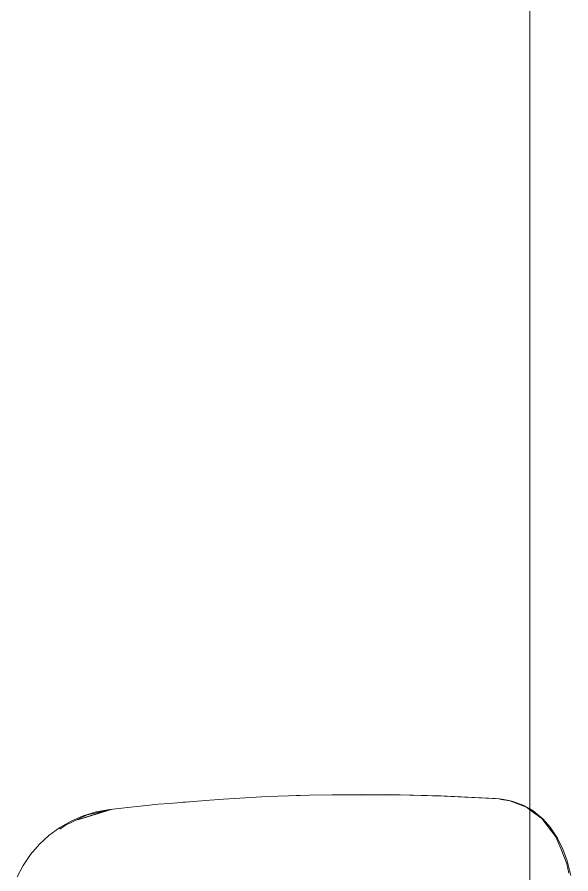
# Model space of a CAD drawing. Header units: millimetres. Extents: x 155927 to 295199, y -4084 to 97293.
# Drawn here: x 200260.4 to 200466.1, y 31047.4 to 31365.5 of the extents above; entities that cross this region are included whole.
import ezdxf

# ---------------------------------------------------------------- set-up
doc = ezdxf.new("R2010")
doc.units = ezdxf.units.MM
doc.header["$MEASUREMENT"] = 0
doc.layers.add('G-IMPT', color=8, linetype='CONTINUOUS', lineweight=9)
doc.layers.add('I-FURN', color=8, linetype='CONTINUOUS', lineweight=9)

msp = doc.modelspace()

# ---------------------------------------------------------------- linework, layer by layer
at = {"layer": 'G-IMPT'}
for p, q in [((200331.98, 31074.8), (200316.92, 31073.55)), ((200323.8, 31074.15), (200322.12, 31073.98)), ((200331.98, 31074.8), (200337.07, 31075.12)), ((200337.07, 31075.12), (200351.21, 31075.93)), ((200357.23, 31076.19), (200351.21, 31075.93)), ((200357.23, 31076.19), (200368.99, 31076.57)), ((200362.12, 31076.33), (200364.05, 31076.44)), ((200364.05, 31076.44), (200365.55, 31076.45)), ((200377.41, 31076.74), (200368.99, 31076.57)), ((200377.41, 31076.74), (200388.2, 31076.83)), ((200377.41, 31076.74), (200397.59, 31076.79)), ((200377.41, 31076.74), (200407.43, 31076.62)), ((200407.43, 31076.62), (200388.2, 31076.83)), ((200396.69, 31076.74), (200399.63, 31076.77)), ((200397.59, 31076.79), (200407.43, 31076.62)), ((200397.59, 31076.79), (200418.99, 31076.28)), ((200397.59, 31076.79), (200417.78, 31076.32)), ((200399.63, 31076.77), (200401.54, 31076.69)), ((200407.43, 31076.62), (200418.99, 31076.28)), ((200418.99, 31076.28), (200417.78, 31076.32)), ((200417.78, 31076.32), (200439.56, 31075.23)), ((200417.78, 31076.32), (200437.96, 31075.35)), ((200418.99, 31076.28), (200439.56, 31075.23)), ((200439.56, 31075.23), (200437.96, 31075.35)), ((200439.56, 31075.23), (200441.21, 31074.98)), ((200443.43, 31074.52), (200439.58, 31075.1)), ((200443.61, 31074.54), (200441.21, 31074.98)), ((200443.43, 31074.52), (200449.62, 31072.11)), ((200443.61, 31074.54), (200444.95, 31074.17)), ((200448.59, 31072.78), (200444.95, 31074.17)), ((200295.38, 31071.3), (200282.92, 31067.47)), ((200286.41, 31069.25), (200294.81, 31071.17)), ((200294.87, 31071.3), (200289.82, 31070.4)), ((200295.38, 31071.3), (200292.06, 31070.38)), ((200312.79, 31073.2), (200294.87, 31071.3)), ((200316.92, 31073.55), (200312.79, 31073.2)), ((200448.59, 31072.78), (200450.83, 31071.5)), ((200449.62, 31072.11), (200450.83, 31071.21)), ((200450.83, 31071.5), (200452.03, 31070.82)), ((200450.83, 31071.21), (200455.25, 31067.94)), ((200452.03, 31070.82), (200455.77, 31067.74)), ((200286.41, 31069.25), (200278.35, 31065.52)), ((200280.72, 31067.13), (200284.96, 31068.94)), ((200282.92, 31067.47), (200292.06, 31070.38)), ((200284.96, 31068.94), (200289.82, 31070.4)), ((200455.25, 31067.94), (200460.46, 31061.15)), ((200458.43, 31064.7), (200455.77, 31067.74)), ((200272.2, 31061.62), (200276.28, 31064.61)), ((200276.24, 31063.92), (200278.35, 31065.52)), ((200280.72, 31067.13), (200276.28, 31064.61)), ((200461.09, 31060.65), (200458.43, 31064.7)), ((200272.2, 31061.62), (200268.76, 31058.45)), ((200265.44, 31054.62), (200268.76, 31058.45)), ((200460.46, 31061.15), (200462.3, 31056.76)), ((200461.09, 31060.65), (200463.07, 31056.58)), ((200464.63, 31051.13), (200462.3, 31056.76)), ((200464.66, 31052.25), (200463.07, 31056.58)), ((200262.61, 31050.45), (200265.44, 31054.62)), ((200464.66, 31052.25), (200466.09, 31046.77)), ((200262.61, 31050.45), (200260.42, 31046.29)), ((200464.63, 31051.13), (200465.34, 31047.67))]:
    msp.add_line(p, q, dxfattribs=at)
at = {"layer": 'I-FURN'}
for p, q in [((200450.83, 31426.14), (200450.83, 30026.14)), ((200450.83, 30026.14), (200450.83, 31426.14))]:
    msp.add_line(p, q, dxfattribs=at)

doc.saveas('drawing.dxf')
